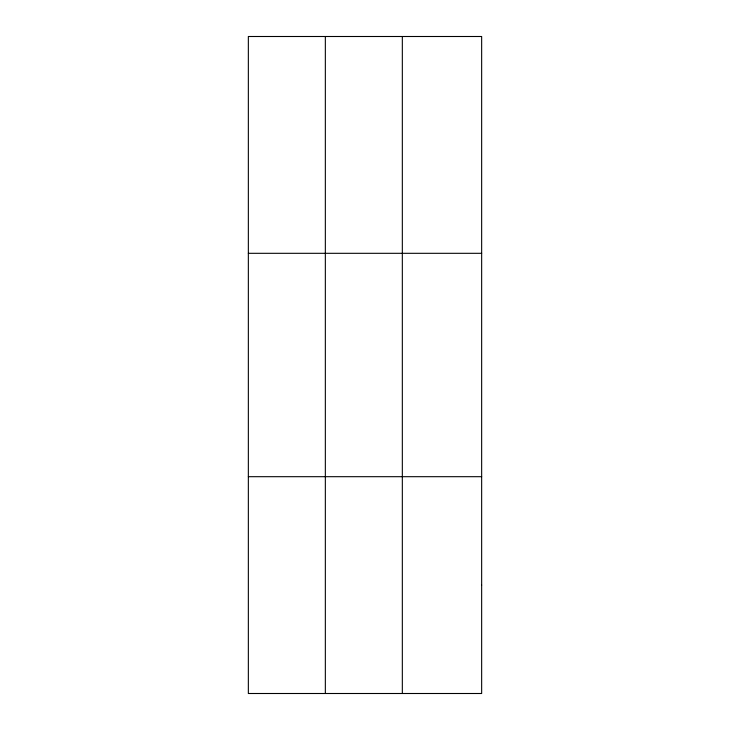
<?xml version="1.0" encoding="UTF-8"?>
<svg xmlns="http://www.w3.org/2000/svg" width="730" height="730" viewBox="0 0 730 730"><rect width="100%" height="100%" fill="white"/><g stroke="black" fill="none" stroke-linecap="round" stroke-linejoin="round"><path stroke-width="1.09" d="M325.343 693.5L325.343 36.5M402.33 693.5L402.33 36.5M248.346 253.31L481.654 253.31M248.346 476.69L481.654 476.69M481.654 585.095L481.654 693.5L248.346 693.5L248.346 36.5L481.654 36.5L481.654 585.095"/></g></svg>
